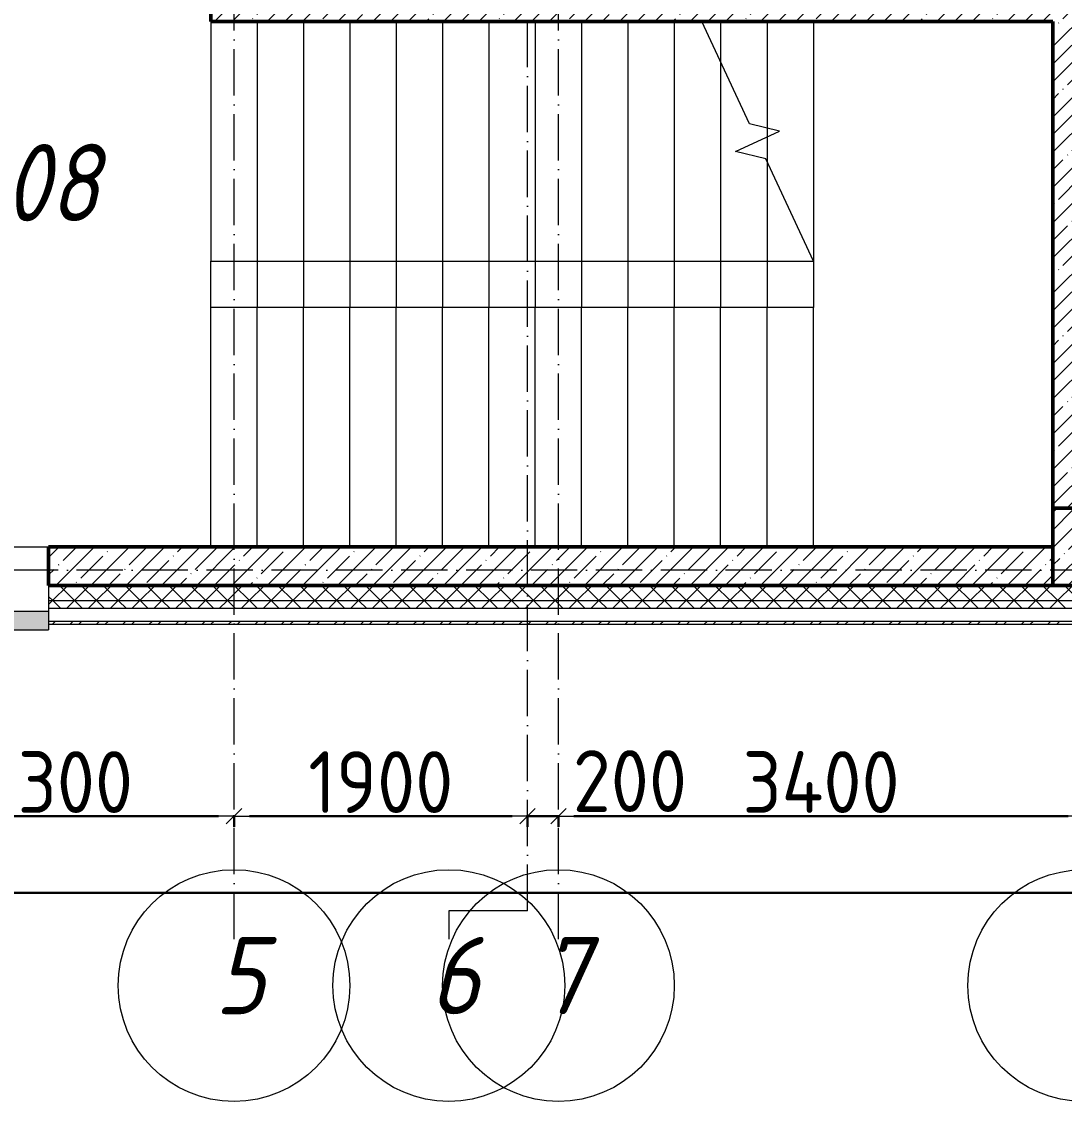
# Model space of a CAD drawing. Header units: millimetres. Extents: x -213536 to 1564669, y -45299 to 942238.
# Drawn here: x 550658 to 557408, y 623386 to 630375 of the extents above; entities that cross this region are included whole.
import ezdxf

# ---------------------------------------------------------------- set-up
doc = ezdxf.new("R2010")
doc.units = ezdxf.units.MM
doc.linetypes.add('50_200_ШТРИХ_1Т_ш5_п1_п1_', pattern=[700, 500, -100, 0, -100])
for name, color, linetype, lineweight in [('3.1) ЖБ окна 1.2 м', 102, 'Continuous', 30), ('A-____-____-DIMS', 7, 'Continuous', 9), ('A-FLOR-____-OTLN', 7, 'Continuous', 9), ('A-GLAZ-____-OTLN', 7, 'Continuous', 9), ('A-WALL-____-MCUT', 7, 'Continuous', 13), ('A-WALL-____-MCUT-1', 7, 'Continuous', 9), ('A-WALL-____-MCUT-2', 7, 'Continuous', 50), ('A-WALL-____-OTLN', 7, 'Continuous', 9), ('A-WALL-____-PATT-1', 7, 'Continuous', 9), ('A-WALL-FNSH-MCUT-1', 7, 'Continuous', 9), ('S-COLS-____-MCUT', 7, 'Continuous', 50), ('S-COLS-____-OTLN', 7, 'Continuous', 9), ('S-GRID-____-IDEN', 7, 'Continuous', 9), ('S-GRID-____-OTLN', 7, 'Continuous', 9), ('S-GRID-____-OTLN-1', 7, '50_200_ШТРИХ_1Т_ш5_п1_п1_', 9), ('S-STRS-____-MBND', 7, 'Continuous', 9), ('S-STRS-____-OTLN-1', 7, 'Continuous', 9), ('Марки помещений', 7, 'Continuous', 9)]:
    doc.layers.add(name, color=color, linetype=linetype, lineweight=lineweight)
doc.layers.add('A-GLAZ-____-OTLN-1', color=7, linetype='Continuous', lineweight=9, true_color=0xc0c0c0)
doc.styles.add('ISOCPEUR_I_2', font='isocpeui.ttf', dxfattribs={"width": 0.85, "height": 2.3})
doc.styles.add('ISOCPEUR_I_9', font='isocpeui.ttf', dxfattribs={"width": 0.9, "height": 250})
doc.styles.add('СПДС', font='isocpeur.ttf', dxfattribs={"width": 0.9})
doc.dimstyles.new('Размера А3', dxfattribs={"dimtxt": 200, "dimasz": 100, "dimexe": 70, "dimexo": 100, "dimgap": 20, "dimtad": 1, "dimdec": 0, "dimrnd": 10, "dimzin": 0, "dimdsep": 46, "dimtxsty": 'СПДС', "dimblk": 'ARROWHEAD_6', "dimcen": 1, "dimclrd": 256, "dimclre": 256, "dimclrt": 256, "dimazin": 0, "dimtfac": 1, "dimtdec": 0, "dimtmove": 2, "dimatfit": 3, "dimfxl": 1, "dimtolj": 1, "dimtzin": 0, "dimarcsym": 0})
pattern_1 = [(45, (544282.64, 571544.04), (-70.71068, 70.71068), []), (135, (544282.64, 571544.04), (-70.71068, -70.71068), [])]
pattern_2 = [(45, (544282.64, 571544.04), (-114.04925, 114.04925), []), (45, (544396.69, 571544.04), (-114.04925, 114.04925), [201.612, -40.322, 3.353, -36.97])]

# ---------------------------------------------------------------- blocks, each defined once
blk = doc.blocks.new('BSC_Колонна _Прямоугольная - 500х500-V59-АР1_План отверстий 2 этажа в осях 1-64_Ю-ЯЯ')
at = {"layer": 'S-COLS-____-OTLN'}
h = blk.add_hatch(dxfattribs=at)
h.set_pattern_fill('FP_70', color=256, style=0, pattern_type=2)
h.set_pattern_definition([(45, (-13300, -55431.04), (-114.04925, 114.04925), []), (45, (-13185.95, -55431.04), (-114.04925, 114.04925), [201.613, -40.323, 3.353, -36.97])])
h.paths.add_polyline_path([(-250, -250), (250, -250), (250, 250), (-250, 250), (-250, 179.1)], flags=0)
at = {"layer": 'S-COLS-____-MCUT'}
for p, q in [((250, 250), (-250, 250)), ((-250, 250), (-250, -250)), ((250, -250), (250, 250)), ((-250, -250), (250, -250))]:
    blk.add_line(p, q, dxfattribs=at)
blk = doc.blocks.new('Отлив_СКБ - Отлив витража_120_НВФ-31885283-АР1_План отверстий 2 этажа в осях 1-64_Ю-ЯЯ')
at = {"layer": 'A-GLAZ-____-OTLN-1'}
for points in [[(426.1, -2), (1000, -2), (1000, 0), (0, 0), (0, -2)], [(426.1, -120), (1000, -120), (1000, -2), (0, -2), (0, -120)]]:
    blk.add_hatch(color=256, dxfattribs=at).paths.add_polyline_path(points, flags=0)
at = {"layer": 'A-GLAZ-____-OTLN'}
for p, q in [((0, 0), (1000, 0)), ((1000, -2), (0, -2)), ((0, -120), (0, -83)), ((0, -120), (1000, -120)), ((1000, -83), (1000, -120))]:
    blk.add_line(p, q, dxfattribs=at)
blk = doc.blocks.new('Ось сетки - Круг_Ø6_00__ISO-2_5_0_9K_-25732049-АР1_План отверстий 2 этажа в осях 1-64_Ю-ЯЯ')
at = {"layer": 'S-GRID-____-IDEN'}
blk.add_circle((0, 0), 3, dxfattribs=at)
blk = doc.blocks.new('ARROWHEAD_6')
at = {"color": 0, "linetype": 'Continuous'}
for p, q in [((0, 0), (-1, 0)), ((-0.5, -0.5), (0.5, 0.5))]:
    blk.add_line(p, q, dxfattribs=at)
blk = doc.blocks.new('*D5559')
at = {"layer": 'A-____-____-DIMS', "lineweight": -2, "transparency": 16777216}
for p, q in [((-10141.7, 512710.5), (-10141.7, 512634.4)), ((-10041.7, 512704.4), (-7941.7, 512704.4)), ((-7841.7, 512710.5), (-7841.7, 512634.4))]:
    blk.add_line(p, q, dxfattribs=at)
at = {"layer": 'Defpoints', "color": 0, "lineweight": 30, "transparency": 16777216}
for p in [(-10141.7, 512810.5), (-7841.7, 512810.5), (-7841.7, 512704.4)]:
    blk.add_point(p, dxfattribs=at)
at = {"layer": 'A-____-____-DIMS', "lineweight": -2, "transparency": 16777216, "xscale": 100, "yscale": 100, "zscale": 100, "rotation": 180}
blk.add_blockref('ARROWHEAD_6', (-10141.7, 512704.4), dxfattribs=at)
at = {"layer": 'A-____-____-DIMS', "lineweight": -2, "transparency": 16777216, "xscale": 100, "yscale": 100, "zscale": 100}
blk.add_blockref('ARROWHEAD_6', (-7841.7, 512704.4), dxfattribs=at)
at = {"layer": 'A-____-____-DIMS', "transparency": 16777216, "insert": (-8991.7, 512924.4), "char_height": 400, "width": 2.488, "attachment_point": 5, "style": 'СПДС'}
blk.add_mtext('\\A1;2300', dxfattribs=at)
blk = doc.blocks.new('*D5560')
at = {"layer": 'A-____-____-DIMS', "lineweight": -2, "transparency": 16777216}
for p, q in [((-7841.7, 512710.5), (-7841.7, 512634.4)), ((-7741.7, 512704.4), (-6041.7, 512704.4)), ((-5941.7, 512710.5), (-5941.7, 512634.4))]:
    blk.add_line(p, q, dxfattribs=at)
at = {"layer": 'Defpoints', "color": 0, "lineweight": 30, "transparency": 16777216}
for p in [(-7841.7, 512810.5), (-5941.7, 512810.5), (-5941.7, 512704.4)]:
    blk.add_point(p, dxfattribs=at)
at = {"layer": 'A-____-____-DIMS', "lineweight": -2, "transparency": 16777216, "xscale": 100, "yscale": 100, "zscale": 100, "rotation": 180}
blk.add_blockref('ARROWHEAD_6', (-7841.7, 512704.4), dxfattribs=at)
at = {"layer": 'A-____-____-DIMS', "lineweight": -2, "transparency": 16777216, "xscale": 100, "yscale": 100, "zscale": 100}
blk.add_blockref('ARROWHEAD_6', (-5941.7, 512704.4), dxfattribs=at)
at = {"layer": 'A-____-____-DIMS', "transparency": 16777216, "insert": (-6891.7, 512924.4), "char_height": 400, "width": 2.3, "attachment_point": 5, "style": 'СПДС'}
blk.add_mtext('\\A1;1900', dxfattribs=at)
blk = doc.blocks.new('*D5561')
at = {"layer": 'A-____-____-DIMS', "lineweight": -2, "transparency": 16777216}
for p, q in [((-6041.7, 512704.4), (-6141.7, 512704.4)), ((-5941.7, 512710.5), (-5941.7, 512634.4)), ((-5941.7, 512704.4), (-5741.7, 512704.4)), ((-5741.7, 512710.5), (-5741.7, 512634.4)), ((-5641.7, 512704.4), (-5541.7, 512704.4))]:
    blk.add_line(p, q, dxfattribs=at)
at = {"layer": 'Defpoints', "color": 0, "lineweight": 30, "transparency": 16777216}
for p in [(-5941.7, 512810.5), (-5741.7, 512810.5), (-5741.7, 512704.4)]:
    blk.add_point(p, dxfattribs=at)
at = {"layer": 'A-____-____-DIMS', "lineweight": -2, "transparency": 16777216, "xscale": 100, "yscale": 100, "zscale": 100}
blk.add_blockref('ARROWHEAD_6', (-5941.7, 512704.4), dxfattribs=at)
at = {"layer": 'A-____-____-DIMS', "lineweight": -2, "transparency": 16777216, "xscale": 100, "yscale": 100, "zscale": 100, "rotation": 180}
blk.add_blockref('ARROWHEAD_6', (-5741.7, 512704.4), dxfattribs=at)
at = {"layer": 'A-____-____-DIMS', "transparency": 16777216, "insert": (-5648.9, 513131), "char_height": 400, "width": 1.866, "attachment_point": 1, "line_spacing_factor": 1.149209, "style": 'СПДС'}
blk.add_mtext('\\A1;200', dxfattribs=at)
blk = doc.blocks.new('*D5562')
at = {"layer": 'A-____-____-DIMS', "lineweight": -2, "transparency": 16777216}
for p, q in [((-5741.7, 512710.5), (-5741.7, 512634.4)), ((-5641.7, 512704.4), (-2441.7, 512704.4)), ((-2341.7, 512710.5), (-2341.7, 512634.4))]:
    blk.add_line(p, q, dxfattribs=at)
at = {"layer": 'Defpoints', "color": 0, "lineweight": 30, "transparency": 16777216}
for p in [(-5741.7, 512810.5), (-2341.7, 512810.5), (-2341.7, 512704.4)]:
    blk.add_point(p, dxfattribs=at)
at = {"layer": 'A-____-____-DIMS', "lineweight": -2, "transparency": 16777216, "xscale": 100, "yscale": 100, "zscale": 100, "rotation": 180}
blk.add_blockref('ARROWHEAD_6', (-5741.7, 512704.4), dxfattribs=at)
at = {"layer": 'A-____-____-DIMS', "lineweight": -2, "transparency": 16777216, "xscale": 100, "yscale": 100, "zscale": 100}
blk.add_blockref('ARROWHEAD_6', (-2341.7, 512704.4), dxfattribs=at)
at = {"layer": 'A-____-____-DIMS', "transparency": 16777216, "insert": (-4041.7, 512924.4), "char_height": 400, "width": 2.564, "attachment_point": 5, "style": 'СПДС'}
blk.add_mtext('\\A1;3400', dxfattribs=at)
blk = doc.blocks.new('*D5556')
at = {"layer": 'A-____-____-DIMS', "lineweight": -2, "transparency": 16777216}
for p, q in [((-17941.7, 512213.7), (-17941.7, 512137.6)), ((-17841.7, 512207.6), (55358.3, 512207.6)), ((55458.3, 512213.7), (55458.3, 512137.6))]:
    blk.add_line(p, q, dxfattribs=at)
at = {"layer": 'Defpoints', "color": 0, "lineweight": 30, "transparency": 16777216}
for p in [(-17941.7, 512313.7), (55458.3, 512313.7), (55458.3, 512207.6)]:
    blk.add_point(p, dxfattribs=at)
at = {"layer": 'A-____-____-DIMS', "lineweight": -2, "transparency": 16777216, "xscale": 100, "yscale": 100, "zscale": 100, "rotation": 180}
blk.add_blockref('ARROWHEAD_6', (-17941.7, 512207.6), dxfattribs=at)
at = {"layer": 'A-____-____-DIMS', "lineweight": -2, "transparency": 16777216, "xscale": 100, "yscale": 100, "zscale": 100}
blk.add_blockref('ARROWHEAD_6', (55458.3, 512207.6), dxfattribs=at)
at = {"layer": 'A-____-____-DIMS', "transparency": 16777216, "insert": (18758.3, 512427.6), "char_height": 400, "width": 3.186, "attachment_point": 5, "style": 'СПДС'}
blk.add_mtext('\\A1;73400', dxfattribs=at)
blk = doc.blocks.new('2этаж')
at = {"layer": 'S-GRID-____-OTLN-1', "color": 251, "ltscale": 0.6, "true_color": 0x636466}
for p, q in [((-7841.7, 511907.5), (-7841.7, 549908.8)), ((-5941.7, 512090.5), (-5941.7, 549908.8)), ((-5741.7, 511907.5), (-5741.7, 549644.2)), ((88482.7, 514297), (-20260.4, 514297))]:
    blk.add_line(p, q, dxfattribs=at)
at = {"layer": 'S-GRID-____-IDEN', "xscale": 250, "yscale": 250, "zscale": 99.99999999999993}
for p in [(-7841.7, 511607.5), (-6451.2, 511607.5), (-5741.7, 511607.5)]:
    blk.add_blockref('Ось сетки - Круг_Ø6_00__ISO-2_5_0_9K_-25732049-АР1_План отверстий 2 этажа в осях 1-64_Ю-ЯЯ', p, dxfattribs=at)
at = {"layer": 'S-GRID-____-IDEN', "xscale": 250, "yscale": 250, "zscale": 99.99999999999993, "rotation": 180}
blk.add_blockref('Ось сетки - Круг_Ø6_00__ISO-2_5_0_9K_-25732049-АР1_План отверстий 2 этажа в осях 1-64_Ю-ЯЯ', (-2341.7, 511607.5), dxfattribs=at)
at = {"layer": 'S-GRID-____-IDEN', "char_height": 500, "width": 202.025, "attachment_point": 1, "style": 'ISOCPEUR_I_9'}
for s, insert in [('\\fISOCPEUR|b0|i1|c204|p34|;\\W.9;5', (-7967.9, 511922.1)), ('\\fISOCPEUR|b0|i1|c204|p34|;\\W.9;6', (-6577.4, 511922.1)), ('\\fISOCPEUR|b0|i1|c204|p34|;\\W.9;7', (-5867.9, 511922.1))]:
    blk.add_mtext(s, dxfattribs=dict(at, insert=insert))
at = {"layer": 'A-____-____-DIMS'}
for base, p1, p2, picture, middle in [((-7841.7, 512704.4), (-10141.7, 512810.5), (-7841.7, 512810.5), '*D5559', (-8991.7, 512924.4)), ((-5941.7, 512704.4), (-7841.7, 512810.5), (-5941.7, 512810.5), '*D5560', (-6891.7, 512924.4)), ((-2341.7, 512704.4), (-5741.7, 512810.5), (-2341.7, 512810.5), '*D5562', (-4041.7, 512924.4)), ((55458.3, 512207.6), (-17941.7, 512313.7), (55458.3, 512313.7), '*D5556', (18758.3, 512427.6))]:
    dim = blk.add_linear_dim(base=base, p1=p1, p2=p2, dimstyle='Размера А3', override={"dimtxt": 400}, dxfattribs=at)
    dim.commit()
    dim.dimension.update_dxf_attribs({"geometry": picture, "text_midpoint": middle})
dim = blk.add_linear_dim(base=(-5741.7, 512704.4), p1=(-5941.7, 512810.5), p2=(-5741.7, 512810.5), dimstyle='Размера А3', override={"dimtxt": 400}, dxfattribs=at)
dim.commit()
dim.dimension.update_dxf_attribs({"geometry": '*D5561', "text_midpoint": (-5306.9, 512864.4), "dimtype": 160})

msp = doc.modelspace()

# ---------------------------------------------------------------- hatches: boundary and pattern name
at = {"layer": 'A-WALL-____-PATT-1'}
h = msp.add_hatch(dxfattribs=at)
h.set_pattern_fill('FP_13', color=256, style=0, pattern_type=2)
h.set_pattern_definition(pattern_2)
h.paths.add_polyline_path([(551882.6, 630375.1), (552132.6, 630375.1), (552132.6, 634725.1), (551882.6, 634725.1), (551882.6, 631997.5)], flags=0)
h = msp.add_hatch(dxfattribs=at)
h.set_pattern_fill('FP_13', color=256, style=0, pattern_type=2)
h.set_pattern_definition(pattern_2)
h.paths.add_polyline_path([(557332.6, 627225.1), (557582.6, 627225.1), (557582.6, 634725.1), (557332.6, 634725.1), (557332.6, 628768.6)], flags=0)
h = msp.add_hatch(dxfattribs=at)
h.set_pattern_fill('FP_13', color=256, style=0, pattern_type=2)
h.set_pattern_definition(pattern_2)
h.paths.add_polyline_path([(556640, 630375.1), (557332.6, 630375.1), (557332.6, 630625.1), (552132.6, 630625.1), (552132.6, 630375.1), (554872.5, 630375.1)], flags=0)
h = msp.add_hatch(dxfattribs=at)
h.set_pattern_fill('FP_13', color=256, style=0, pattern_type=2)
h.set_pattern_definition(pattern_2)
h.paths.add_polyline_path([(557332.6, 626725.1), (557332.6, 626975.1), (550832.6, 626975.1), (550832.6, 626725.1), (556640, 626725.1)], flags=0)
h.paths.add_polyline_path([(549582.6, 626725.1), (549832.6, 626725.1), (549832.6, 626975.1), (549582.6, 626975.1)], flags=0)
h = msp.add_hatch(dxfattribs=at)
h.set_pattern_fill('FP_1', color=256, style=0, pattern_type=2)
h.set_pattern_definition(pattern_1)
h.paths.add_polyline_path([(618502.5, 626625.1), (618582.6, 626625.1), (618582.6, 626725.1), (612232.6, 626725.1), (612232.6, 626625.1), (614967.5, 626625.1)], flags=0)
h.paths.add_polyline_path([(609282.6, 626625.1), (611232.6, 626625.1), (611232.6, 626725.1), (609357.6, 626725.1), (609357.6, 626719.1), (609282.6, 626719.1)], flags=0)
h.paths.add_polyline_path([(608282.6, 626625.1), (608282.6, 626719.1), (608207.6, 626719.1), (608207.6, 626725.1), (607257.6, 626725.1), (607257.6, 626719.1), (607182.6, 626719.1), (607182.6, 626625.1), (607897.5, 626625.1)], flags=0)
h.paths.add_polyline_path([(604362.5, 626625.1), (605382.6, 626625.1), (605382.6, 626719.1), (605307.6, 626719.1), (605307.6, 626725.1), (604257.6, 626725.1), (604257.6, 626719.1), (604182.6, 626719.1), (604182.6, 626625.1), (604257.6, 626625.1)], flags=0)
h.paths.add_polyline_path([(602382.6, 626625.1), (602382.6, 626719.1), (602307.6, 626719.1), (602307.6, 626725.1), (601257.6, 626725.1), (601257.6, 626719.1), (601182.6, 626719.1), (601182.6, 626625.1), (601711.2, 626625.1)], flags=0)
h.paths.add_polyline_path([(598618.1, 626625.1), (599382.6, 626625.1), (599382.6, 626719.1), (599307.6, 626719.1), (599307.6, 626725.1), (598257.6, 626725.1), (598257.6, 626719.1), (598182.6, 626719.1), (598182.6, 626625.1), (598532.6, 626625.1)], flags=0)
h.paths.add_polyline_path([(596307.6, 626625.1), (596382.6, 626625.1), (596382.6, 626719.1), (596307.6, 626719.1), (596307.6, 626725.1), (595257.6, 626725.1), (595257.6, 626719.1), (595182.6, 626719.1), (595182.6, 626625.1), (595525, 626625.1)], flags=0)
h.paths.add_polyline_path([(592182.6, 626625.1), (593382.6, 626625.1), (593382.6, 626719.1), (593307.6, 626719.1), (593307.6, 626725.1), (592257.6, 626725.1), (592257.6, 626719.1), (592182.6, 626719.1)], flags=0)
h.paths.add_polyline_path([(586757.6, 626625.1), (586832.6, 626625.1), (586832.6, 626719.1), (586757.6, 626719.1), (586757.6, 626725.1), (585707.6, 626725.1), (585707.6, 626719.1), (585632.6, 626719.1), (585632.6, 626625.1), (586687.5, 626625.1)], flags=0)
h.paths.add_polyline_path([(588707.6, 626625.1), (590382.6, 626625.1), (590382.6, 626719.1), (590307.6, 626719.1), (590307.6, 626725.1), (588707.6, 626725.1), (588707.6, 626719.1), (588632.6, 626719.1), (588632.6, 626625.1)], flags=0)
h.paths.add_polyline_path([(583757.6, 626625.1), (583832.6, 626625.1), (583832.6, 626719.1), (583757.6, 626719.1), (583757.6, 626725.1), (582707.6, 626725.1), (582707.6, 626719.1), (582632.6, 626719.1), (582632.6, 626625.1), (583482.6, 626625.1)], flags=0)
h.paths.add_polyline_path([(580832.6, 626625.1), (580832.6, 626719.1), (580757.6, 626719.1), (580757.6, 626725.1), (579707.6, 626725.1), (579707.6, 626719.1), (579632.6, 626719.1), (579632.6, 626625.1), (580501.2, 626625.1)], flags=0)
h.paths.add_polyline_path([(576632.6, 626625.1), (577832.6, 626625.1), (577832.6, 626719.1), (577757.6, 626719.1), (577757.6, 626725.1), (576707.6, 626725.1), (576707.6, 626719.1), (576632.6, 626719.1)], flags=0)
h.paths.add_polyline_path([(574832.6, 626625.1), (574832.6, 626719.1), (574757.6, 626719.1), (574757.6, 626725.1), (573707.6, 626725.1), (573707.6, 626719.1), (573632.6, 626719.1), (573632.6, 626625.1), (574757.6, 626625.1)], flags=0)
h.paths.add_polyline_path([(570982.6, 626625.1), (571832.6, 626625.1), (571832.6, 626719.1), (571757.6, 626719.1), (571757.6, 626725.1), (570707.6, 626725.1), (570707.6, 626719.1), (570632.6, 626719.1), (570632.6, 626625.1), (570780, 626625.1)], flags=0)
h.paths.add_polyline_path([(568832.6, 626625.1), (568832.6, 626719.1), (568757.6, 626719.1), (568757.6, 626725.1), (567707.6, 626725.1), (567707.6, 626719.1), (567632.6, 626719.1), (567632.6, 626625.1), (568128.7, 626625.1)], flags=0)
h.paths.add_polyline_path([(565832.6, 626625.1), (565832.6, 626719.1), (565757.6, 626719.1), (565757.6, 626725.1), (564707.6, 626725.1), (564707.6, 626719.1), (564632.6, 626719.1), (564632.6, 626625.1), (565757.6, 626625.1)], flags=0)
h.paths.add_polyline_path([(562832.6, 626625.1), (562832.6, 626719.1), (562757.6, 626719.1), (562757.6, 626725.1), (561707.6, 626725.1), (561707.6, 626719.1), (561632.6, 626719.1), (561632.6, 626625.1), (562826.2, 626625.1)], flags=0)
h.paths.add_polyline_path([(560632.6, 626625.1), (560632.6, 626719.1), (560557.6, 626719.1), (560557.6, 626725.1), (550832.6, 626725.1), (550832.6, 626625.1), (560175, 626625.1)], flags=0)
h.paths.add_polyline_path([(549832.6, 626625.1), (549832.6, 626725.1), (541832.6, 626725.1), (541832.6, 626625.1), (547802.5, 626625.1)], flags=0)
h = msp.add_hatch(dxfattribs=at)
h.set_pattern_fill('FP_1', color=256, style=0, pattern_type=2)
h.set_pattern_definition(pattern_1)
h.paths.add_polyline_path([(618582.6, 626575.1), (618582.6, 626625.1), (612232.6, 626625.1), (612232.6, 626575.1), (618502.5, 626575.1)], flags=0)
h.paths.add_polyline_path([(611232.6, 626575.1), (611232.6, 626625.1), (609282.6, 626625.1), (609282.6, 626575.1), (609665, 626575.1)], flags=0)
h.paths.add_polyline_path([(608282.6, 626575.1), (608282.6, 626625.1), (607182.6, 626625.1), (607182.6, 626575.1), (607897.5, 626575.1)], flags=0)
h.paths.add_polyline_path([(605382.6, 626575.1), (605382.6, 626625.1), (604182.6, 626625.1), (604182.6, 626575.1), (604362.5, 626575.1)], flags=0)
h.paths.add_polyline_path([(602382.6, 626575.1), (602382.6, 626625.1), (601182.6, 626625.1), (601182.6, 626575.1), (601711.2, 626575.1)], flags=0)
h.paths.add_polyline_path([(599382.6, 626575.1), (599382.6, 626625.1), (598182.6, 626625.1), (598182.6, 626575.1), (599060, 626575.1)], flags=0)
h.paths.add_polyline_path([(595182.6, 626575.1), (596382.6, 626575.1), (596382.6, 626625.1), (595182.6, 626625.1)], flags=0)
h.paths.add_polyline_path([(592873.7, 626575.1), (593382.6, 626575.1), (593382.6, 626625.1), (592182.6, 626625.1), (592182.6, 626575.1)], flags=0)
h.paths.add_polyline_path([(588632.6, 626575.1), (590382.6, 626575.1), (590382.6, 626625.1), (588632.6, 626625.1)], flags=0)
h.paths.add_polyline_path([(585632.6, 626575.1), (586832.6, 626575.1), (586832.6, 626625.1), (585632.6, 626625.1)], flags=0)
h.paths.add_polyline_path([(583832.6, 626575.1), (583832.6, 626625.1), (582632.6, 626625.1), (582632.6, 626575.1), (583152.5, 626575.1)], flags=0)
h.paths.add_polyline_path([(577832.6, 626575.1), (577832.6, 626625.1), (576632.6, 626625.1), (576632.6, 626575.1)], flags=0)
h.paths.add_polyline_path([(579632.6, 626575.1), (580832.6, 626575.1), (580832.6, 626625.1), (579632.6, 626625.1)], flags=0)
h.paths.add_polyline_path([(574832.6, 626575.1), (574832.6, 626625.1), (573632.6, 626625.1), (573632.6, 626575.1), (574315, 626575.1)], flags=0)
h.paths.add_polyline_path([(571832.6, 626575.1), (571832.6, 626625.1), (570632.6, 626625.1), (570632.6, 626575.1), (571663.7, 626575.1)], flags=0)
h.paths.add_polyline_path([(567632.6, 626575.1), (568832.6, 626575.1), (568832.6, 626625.1), (567632.6, 626625.1)], flags=0)
h.paths.add_polyline_path([(565832.6, 626575.1), (565832.6, 626625.1), (564632.6, 626625.1), (564632.6, 626575.1), (565477.5, 626575.1)], flags=0)
h.paths.add_polyline_path([(562826.2, 626575.1), (562832.6, 626575.1), (562832.6, 626625.1), (561632.6, 626625.1), (561632.6, 626575.1), (561942.5, 626575.1)], flags=0)
h.paths.add_polyline_path([(560632.6, 626575.1), (560632.6, 626625.1), (550832.6, 626625.1), (550832.6, 626575.1), (560175, 626575.1)], flags=0)
h.paths.add_polyline_path([(549832.6, 626575.1), (549832.6, 626625.1), (541732.6, 626625.1), (541732.6, 626575.1), (547802.5, 626575.1)], flags=0)
h = msp.add_hatch(dxfattribs=at)
h.set_pattern_fill('FP_3', color=256, style=0, pattern_type=2)
h.set_pattern_definition([(45, (544282.64, 571544.04), (-85.53659, 85.53659), []), (45, (544339.66, 571544.04), (-85.53659, 85.53659), [])])
h.paths.add_polyline_path([(589497.6, 626475.1), (589497.6, 626495.1), (588632.6, 626495.1), (588632.6, 626475.1), (589338.7, 626475.1)], flags=0)
h.paths.add_polyline_path([(586687.5, 626475.1), (586832.6, 626475.1), (586832.6, 626495.1), (585632.6, 626495.1), (585632.6, 626475.1)], flags=0)
h.paths.add_polyline_path([(583152.5, 626475.1), (583832.6, 626475.1), (583832.6, 626495.1), (582632.6, 626495.1), (582632.6, 626475.1)], flags=0)
h.paths.add_polyline_path([(580832.6, 626475.1), (580832.6, 626495.1), (579632.6, 626495.1), (579632.6, 626475.1), (580501.2, 626475.1)], flags=0)
h.paths.add_polyline_path([(577832.6, 626475.1), (577832.6, 626495.1), (576632.6, 626495.1), (576632.6, 626475.1)], flags=0)
h.paths.add_polyline_path([(574832.6, 626475.1), (574832.6, 626495.1), (573632.6, 626495.1), (573632.6, 626475.1), (574315, 626475.1)], flags=0)
h.paths.add_polyline_path([(571663.7, 626475.1), (571832.6, 626475.1), (571832.6, 626495.1), (570632.6, 626495.1), (570632.6, 626475.1), (570780, 626475.1)], flags=0)
h.paths.add_polyline_path([(568832.6, 626475.1), (568832.6, 626495.1), (567632.6, 626495.1), (567632.6, 626475.1), (568128.7, 626475.1)], flags=0)
h.paths.add_polyline_path([(565477.5, 626475.1), (565832.6, 626475.1), (565832.6, 626495.1), (564632.6, 626495.1), (564632.6, 626475.1)], flags=0)
h.paths.add_polyline_path([(561632.6, 626475.1), (562832.6, 626475.1), (562832.6, 626495.1), (561632.6, 626495.1)], flags=0)
h.paths.add_polyline_path([(560632.6, 626475.1), (560632.6, 626495.1), (550832.6, 626495.1), (550832.6, 626475.1), (560175, 626475.1)], flags=0)
h.paths.add_polyline_path([(549832.6, 626475.1), (549832.6, 626495.1), (541602.6, 626495.1), (541602.6, 626475.1), (547802.5, 626475.1)], flags=0)

# ---------------------------------------------------------------- linework, layer by layer
at = {"layer": 'A-FLOR-____-OTLN'}
msp.add_line((551882.6, 626975.1), (551882.6, 628825.1), dxfattribs=at)
at = {"layer": 'A-WALL-____-MCUT'}
for p, q in [((550832.6, 626725.1), (550832.6, 626495.1)), ((550832.6, 626495.1), (560632.6, 626495.1))]:
    msp.add_line(p, q, dxfattribs=at)
at = {"layer": 'A-WALL-____-MCUT-1'}
for p, q in [((560632.6, 626625.1), (550832.6, 626625.1)), ((560632.6, 626575.1), (550832.6, 626575.1))]:
    msp.add_line(p, q, dxfattribs=at)
at = {"layer": 'A-WALL-____-MCUT-2'}
for p, q in [((551882.6, 633325.1), (551882.6, 630375.1)), ((551882.6, 630375.1), (557332.6, 630375.1)), ((557332.6, 630375.1), (557332.6, 627225.1)), ((557332.6, 626975.1), (550832.6, 626975.1)), ((550832.6, 626975.1), (550832.6, 626725.1)), ((557332.6, 626725.1), (550832.6, 626725.1)), ((550832.6, 626725.1), (557332.6, 626725.1))]:
    msp.add_line(p, q, dxfattribs=at)
at = {"layer": 'A-WALL-____-OTLN'}
msp.add_line((549832.6, 626975.1), (550832.6, 626975.1), dxfattribs=at)
at = {"layer": 'A-WALL-FNSH-MCUT-1'}
for p, q in [((550832.6, 626495.1), (550832.6, 626475.1)), ((550832.6, 626475.1), (560632.6, 626475.1))]:
    msp.add_line(p, q, dxfattribs=at)
at = {"layer": 'S-GRID-____-OTLN'}
for p, q in [((553423.1, 624618.6), (553423.1, 624435.6)), ((553932.6, 624618.6), (553423.1, 624618.6))]:
    msp.add_line(p, q, dxfattribs=at)
at = {"layer": 'S-STRS-____-MBND'}
for p, q in [((555368.4, 629713.4), (555059.9, 630375.1)), ((555562.9, 629666.1), (555368.4, 629713.4)), ((555279.6, 629534), (555562.9, 629666.1)), ((555474.1, 629486.8), (555279.6, 629534)), ((555782.6, 628825.1), (555474.1, 629486.8))]:
    msp.add_line(p, q, dxfattribs=at)
at = {"layer": 'S-STRS-____-OTLN-1'}
for p, q in [((551882.6, 630375.1), (551882.6, 628825.1)), ((551882.6, 630375.1), (551882.6, 628825.1)), ((552182.6, 630375.1), (552182.6, 628825.1)), ((552182.6, 630375.1), (552182.6, 628825.1)), ((552482.6, 630375.1), (552482.6, 628825.1)), ((552482.6, 630375.1), (552482.6, 628825.1)), ((552782.6, 630375.1), (552782.6, 628825.1)), ((552782.6, 630375.1), (552782.6, 628825.1)), ((553082.6, 630375.1), (553082.6, 628825.1)), ((553082.6, 630375.1), (553082.6, 628825.1)), ((553382.6, 630375.1), (553382.6, 628825.1)), ((553382.6, 630375.1), (553382.6, 628825.1)), ((553682.6, 630375.1), (553682.6, 628825.1)), ((553682.6, 630375.1), (553682.6, 628825.1)), ((553982.6, 630375.1), (553982.6, 628825.1)), ((553982.6, 630375.1), (553982.6, 628825.1)), ((554282.6, 630375.1), (554282.6, 628825.1)), ((554282.6, 630375.1), (554282.6, 628825.1)), ((554582.6, 630375.1), (554582.6, 628825.1)), ((554582.6, 630375.1), (554582.6, 628825.1)), ((554882.6, 630375.1), (554882.6, 628825.1)), ((554882.6, 630375.1), (554882.6, 628825.1)), ((555182.6, 630375.1), (555182.6, 630111.8)), ((555182.6, 630375.1), (555182.6, 630111.8)), ((555482.6, 630375.1), (555482.6, 629685.6)), ((555482.6, 630375.1), (555482.6, 629685.6)), ((555782.6, 630375.1), (555782.6, 628525.1)), ((555782.6, 630375.1), (555782.6, 628525.1)), ((555182.6, 630111.8), (555182.6, 628825.1)), ((555182.6, 630111.8), (555182.6, 628825.1)), ((555482.6, 629685.6), (555482.6, 629628.7)), ((555482.6, 629685.6), (555482.6, 629628.7)), ((555482.6, 629628.7), (555482.6, 629468.4)), ((555482.6, 629628.7), (555482.6, 629468.4)), ((555482.6, 629468.4), (555482.6, 628825.1)), ((555482.6, 629468.4), (555482.6, 628825.1)), ((551882.6, 628825.1), (552182.6, 628825.1)), ((552182.6, 628825.1), (552182.6, 628525.1)), ((552182.6, 628825.1), (552182.6, 628525.1)), ((552182.6, 628825.1), (552482.6, 628825.1)), ((552482.6, 628825.1), (552482.6, 628525.1)), ((552482.6, 628825.1), (552482.6, 628525.1)), ((552482.6, 628825.1), (552782.6, 628825.1)), ((552782.6, 628825.1), (552782.6, 628525.1)), ((552782.6, 628825.1), (552782.6, 628525.1)), ((552782.6, 628825.1), (553082.6, 628825.1)), ((553082.6, 628825.1), (553082.6, 628525.1)), ((553082.6, 628825.1), (553082.6, 628525.1)), ((553082.6, 628825.1), (553382.6, 628825.1)), ((553382.6, 628825.1), (553382.6, 628525.1)), ((553382.6, 628825.1), (553382.6, 628525.1)), ((553382.6, 628825.1), (553682.6, 628825.1)), ((553682.6, 628825.1), (553682.6, 628525.1)), ((553682.6, 628825.1), (553682.6, 628525.1)), ((553682.6, 628825.1), (553982.6, 628825.1)), ((553982.6, 628825.1), (553982.6, 628525.1)), ((553982.6, 628825.1), (553982.6, 628525.1)), ((553982.6, 628825.1), (554282.6, 628825.1)), ((554282.6, 628825.1), (554282.6, 628525.1)), ((554282.6, 628825.1), (554282.6, 628525.1)), ((554282.6, 628825.1), (554582.6, 628825.1)), ((554582.6, 628825.1), (554582.6, 628525.1)), ((554582.6, 628825.1), (554582.6, 628525.1)), ((554582.6, 628825.1), (554882.6, 628825.1)), ((554882.6, 628825.1), (554882.6, 628525.1)), ((554882.6, 628825.1), (554882.6, 628525.1)), ((554882.6, 628825.1), (555182.6, 628825.1)), ((555182.6, 628825.1), (555182.6, 628525.1)), ((555182.6, 628825.1), (555182.6, 628525.1)), ((555182.6, 628825.1), (555482.6, 628825.1)), ((555482.6, 628825.1), (555482.6, 628525.1)), ((555482.6, 628825.1), (555482.6, 628525.1)), ((555482.6, 628825.1), (555782.6, 628825.1)), ((551882.6, 626975.1), (551882.6, 628525.1)), ((552182.6, 628525.1), (551882.6, 628525.1)), ((552482.6, 628525.1), (552182.6, 628525.1)), ((552182.6, 626975.1), (552182.6, 628525.1)), ((552182.6, 626975.1), (552182.6, 628525.1)), ((552782.6, 628525.1), (552482.6, 628525.1)), ((552482.6, 626975.1), (552482.6, 628525.1)), ((552482.6, 626975.1), (552482.6, 628525.1)), ((553082.6, 628525.1), (552782.6, 628525.1)), ((552782.6, 626975.1), (552782.6, 628525.1)), ((552782.6, 626975.1), (552782.6, 628525.1)), ((553382.6, 628525.1), (553082.6, 628525.1)), ((553082.6, 626975.1), (553082.6, 628525.1)), ((553082.6, 626975.1), (553082.6, 628525.1)), ((553682.6, 628525.1), (553382.6, 628525.1)), ((553382.6, 626975.1), (553382.6, 628525.1)), ((553382.6, 626975.1), (553382.6, 628525.1)), ((553982.6, 628525.1), (553682.6, 628525.1)), ((553682.6, 626975.1), (553682.6, 628525.1)), ((553682.6, 626975.1), (553682.6, 628525.1)), ((554282.6, 628525.1), (553982.6, 628525.1)), ((553982.6, 626975.1), (553982.6, 628525.1)), ((553982.6, 626975.1), (553982.6, 628525.1)), ((554582.6, 628525.1), (554282.6, 628525.1)), ((554282.6, 626975.1), (554282.6, 628525.1)), ((554282.6, 626975.1), (554282.6, 628525.1)), ((554882.6, 628525.1), (554582.6, 628525.1)), ((554582.6, 626975.1), (554582.6, 628525.1)), ((554582.6, 626975.1), (554582.6, 628525.1)), ((555182.6, 628525.1), (554882.6, 628525.1)), ((554882.6, 626975.1), (554882.6, 628525.1)), ((554882.6, 626975.1), (554882.6, 628525.1)), ((555482.6, 628525.1), (555182.6, 628525.1)), ((555182.6, 626975.1), (555182.6, 628525.1)), ((555182.6, 626975.1), (555182.6, 628525.1)), ((555782.6, 628525.1), (555482.6, 628525.1)), ((555482.6, 626975.1), (555482.6, 628525.1)), ((555482.6, 626975.1), (555482.6, 628525.1)), ((555782.6, 626975.1), (555782.6, 628525.1)), ((555782.6, 626975.1), (555782.6, 628525.1))]:
    msp.add_line(p, q, dxfattribs=at)

# ---------------------------------------------------------------- block references
at = {"layer": '3.1) ЖБ окна 1.2 м'}
msp.add_blockref('2этаж', (559874.3, 112528.1), dxfattribs=at)
at = {"layer": 'A-GLAZ-____-OTLN'}
msp.add_blockref('Отлив_СКБ - Отлив витража_120_НВФ-31885283-АР1_План отверстий 2 этажа в осях 1-64_Ю-ЯЯ', (549832.6, 626558.1), dxfattribs=at)
at = {"layer": 'S-COLS-____-OTLN'}
msp.add_blockref('BSC_Колонна _Прямоугольная - 500х500-V59-АР1_План отверстий 2 этажа в осях 1-64_Ю-ЯЯ', (557582.6, 626975.1), dxfattribs=at)

# ---------------------------------------------------------------- texts
at = {"layer": 'Марки помещений', "insert": (549839.5, 629582.8), "char_height": 500, "width": 785.654, "attachment_point": 1, "style": 'ISOCPEUR_I_2'}
msp.add_mtext('2.008', dxfattribs=at)

doc.saveas('drawing.dxf')
